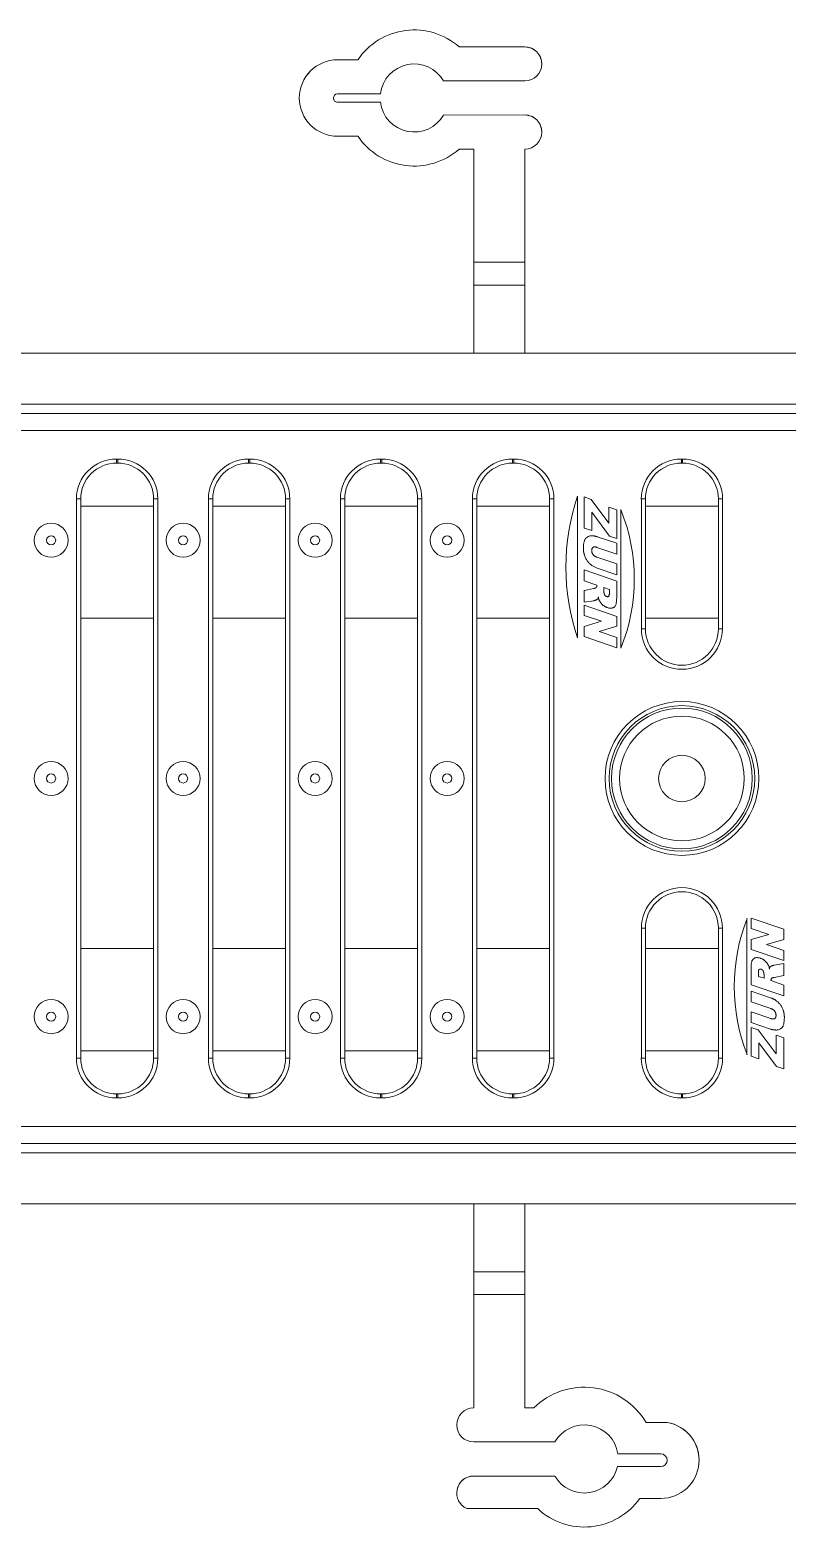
# Model space of a CAD drawing. Header units: inches. Extents: x -98 to 40, y -24 to 18.
# Drawn here: x 0.75 to 6.32, y 5.2 to 16.2 of the extents above; entities that cross this region are included whole.
import ezdxf

# ---------------------------------------------------------------- set-up
doc = ezdxf.new("R2010")
doc.units = ezdxf.units.IN
doc.header["$MEASUREMENT"] = 0

# ---------------------------------------------------------------- blocks, each defined once
blk = doc.blocks.new('A$C322A4C80')
at = {"lineweight": 0}
for p, q in [((19.925, 5.362), (0.015, 5.362)), ((0, 5.237), (19.94, 5.237)), ((5.824, 5.028), (5.816, 5.028)), ((5.816, 5.028), (5.816, 4.998)), ((5.824, 4.998), (5.816, 4.998)), ((5.824, 5.028), (5.824, 4.998)), ((6.794, 5.028), (6.786, 5.028)), ((6.786, 5.028), (6.786, 4.998)), ((6.794, 4.998), (6.786, 4.998)), ((6.794, 5.028), (6.794, 4.998)), ((7.764, 5.028), (7.756, 5.028)), ((7.756, 5.028), (7.756, 4.998)), ((7.764, 4.998), (7.756, 4.998)), ((7.764, 5.028), (7.764, 4.998)), ((8.734, 5.028), (8.726, 5.028)), ((8.726, 5.028), (8.726, 4.998)), ((8.734, 4.998), (8.726, 4.998)), ((8.734, 5.028), (8.734, 4.998)), ((9.966, 5.028), (9.974, 5.028)), ((9.966, 5.028), (9.966, 4.998)), ((9.974, 4.998), (9.966, 4.998)), ((9.974, 5.028), (9.974, 4.998)), ((5.522, 4.735), (5.522, 0.627)), ((5.522, 4.735), (5.552, 4.735)), ((5.552, 0.627), (5.552, 4.735)), ((6.118, 4.735), (6.088, 4.735)), ((6.088, 0.627), (6.088, 4.735)), ((6.118, 0.627), (6.118, 4.735)), ((6.492, 4.735), (6.492, 0.627)), ((6.492, 4.735), (6.522, 4.735)), ((6.522, 0.627), (6.522, 4.735)), ((7.088, 4.735), (7.058, 4.735)), ((7.058, 0.627), (7.058, 4.735)), ((7.088, 0.627), (7.088, 4.735)), ((7.462, 4.735), (7.462, 0.627)), ((7.462, 4.735), (7.492, 4.735)), ((7.492, 0.627), (7.492, 4.735)), ((8.058, 4.735), (8.028, 4.735)), ((8.028, 0.627), (8.028, 4.735)), ((8.058, 0.627), (8.058, 4.735)), ((8.432, 4.735), (8.432, 0.627)), ((8.432, 4.735), (8.462, 4.735)), ((8.462, 0.627), (8.462, 4.735)), ((9.028, 4.735), (8.998, 4.735)), ((8.998, 0.627), (8.998, 4.735)), ((9.028, 0.627), (9.028, 4.735)), ((9.203, 4.755), (9.203, 3.714)), ((9.251, 4.521), (9.251, 4.75)), ((9.251, 4.75), (9.304, 4.731)), ((9.304, 4.731), (9.434, 4.557)), ((9.672, 4.735), (9.672, 3.781)), ((9.672, 4.735), (9.702, 4.735)), ((9.702, 3.781), (9.702, 4.735)), ((10.268, 4.735), (10.238, 4.735)), ((10.238, 4.735), (10.238, 3.781)), ((10.268, 4.735), (10.268, 3.781)), ((9.439, 4.462), (9.307, 4.638)), ((9.307, 4.638), (9.307, 4.502)), ((9.434, 4.557), (9.434, 4.674)), ((9.434, 4.674), (9.491, 4.655)), ((9.491, 4.655), (9.491, 4.445)), ((9.521, 3.638), (9.521, 4.656)), ((9.307, 4.502), (9.251, 4.521)), ((9.348, 4.457), (9.491, 4.409)), ((9.491, 4.445), (9.439, 4.462)), ((9.491, 4.409), (9.491, 4.33)), ((9.491, 4.33), (9.345, 4.379)), ((9.345, 4.307), (9.491, 4.257)), ((9.251, 4.133), (9.251, 4.213)), ((9.251, 4.213), (9.491, 4.131)), ((9.491, 4.178), (9.348, 4.227)), ((9.491, 4.257), (9.491, 4.178)), ((9.345, 4.101), (9.251, 4.133)), ((9.251, 4.063), (9.322, 4.077)), ((9.345, 4.098), (9.345, 4.101)), ((9.396, 4.084), (9.437, 4.07)), ((9.396, 4.057), (9.396, 4.084)), ((9.491, 4.131), (9.491, 4.007)), ((9.251, 3.976), (9.251, 4.063)), ((9.322, 3.987), (9.251, 3.976)), ((9.437, 4.07), (9.437, 4.041)), ((9.251, 3.879), (9.251, 3.954)), ((9.251, 3.954), (9.491, 3.872)), ((9.379, 3.836), (9.251, 3.879)), ((9.491, 3.872), (9.491, 3.8)), ((9.251, 3.797), (9.379, 3.836)), ((9.251, 3.724), (9.251, 3.797)), ((9.491, 3.8), (9.362, 3.761)), ((9.362, 3.761), (9.491, 3.717)), ((9.672, 3.781), (9.702, 3.781)), ((10.268, 3.781), (10.238, 3.781)), ((9.491, 3.642), (9.251, 3.724)), ((9.491, 3.717), (9.491, 3.642)), ((10.448, 1.652), (10.448, 0.651)), ((10.479, 1.579), (10.479, 1.654)), ((10.479, 1.654), (10.719, 1.573)), ((9.672, 0.627), (9.672, 1.581)), ((9.672, 1.581), (9.702, 1.581)), ((9.702, 0.627), (9.702, 1.581)), ((10.268, 1.581), (10.238, 1.581)), ((10.238, 1.581), (10.238, 0.627)), ((10.268, 0.627), (10.268, 1.581)), ((10.608, 1.535), (10.479, 1.579)), ((10.719, 1.573), (10.719, 1.499)), ((10.479, 1.497), (10.608, 1.535)), ((10.479, 1.424), (10.479, 1.497)), ((10.719, 1.499), (10.591, 1.461)), ((10.591, 1.461), (10.719, 1.417)), ((10.719, 1.343), (10.479, 1.424)), ((10.648, 1.31), (10.719, 1.321)), ((10.719, 1.417), (10.719, 1.343)), ((10.719, 1.321), (10.719, 1.234)), ((10.479, 1.166), (10.479, 1.289)), ((10.533, 1.227), (10.533, 1.255)), ((10.574, 1.213), (10.533, 1.227)), ((10.574, 1.24), (10.574, 1.213)), ((10.719, 1.234), (10.648, 1.219)), ((10.719, 1.084), (10.479, 1.166)), ((10.479, 1.118), (10.621, 1.07)), ((10.479, 1.039), (10.479, 1.118)), ((10.624, 1.198), (10.624, 1.196)), ((10.624, 1.196), (10.719, 1.163)), ((10.719, 1.163), (10.719, 1.084)), ((10.624, 0.99), (10.479, 1.039)), ((10.479, 0.888), (10.479, 0.967)), ((10.479, 0.967), (10.624, 0.917)), ((10.621, 0.839), (10.479, 0.888)), ((10.479, 0.852), (10.53, 0.835)), ((10.479, 0.641), (10.479, 0.852)), ((10.53, 0.835), (10.662, 0.659)), ((10.662, 0.659), (10.662, 0.794)), ((10.662, 0.794), (10.719, 0.775)), ((10.719, 0.775), (10.719, 0.547)), ((10.666, 0.565), (10.535, 0.739)), ((10.535, 0.739), (10.535, 0.622)), ((5.522, 0.627), (5.552, 0.627)), ((6.118, 0.627), (6.088, 0.627)), ((6.492, 0.627), (6.522, 0.627)), ((7.088, 0.627), (7.058, 0.627)), ((7.462, 0.627), (7.492, 0.627)), ((8.058, 0.627), (8.028, 0.627)), ((8.432, 0.627), (8.462, 0.627)), ((9.028, 0.627), (8.998, 0.627)), ((9.672, 0.627), (9.702, 0.627)), ((10.268, 0.627), (10.238, 0.627)), ((10.535, 0.622), (10.479, 0.641)), ((10.719, 0.547), (10.666, 0.565)), ((5.816, 0.334), (5.816, 0.364)), ((5.816, 0.364), (5.824, 0.364)), ((5.824, 0.334), (5.816, 0.334)), ((5.824, 0.334), (5.824, 0.364)), ((6.786, 0.334), (6.786, 0.364)), ((6.786, 0.364), (6.794, 0.364)), ((6.794, 0.334), (6.786, 0.334)), ((6.794, 0.334), (6.794, 0.364)), ((7.756, 0.334), (7.756, 0.364)), ((7.756, 0.364), (7.764, 0.364)), ((7.764, 0.334), (7.756, 0.334)), ((7.764, 0.334), (7.764, 0.364)), ((8.726, 0.334), (8.726, 0.364)), ((8.726, 0.364), (8.734, 0.364)), ((8.734, 0.334), (8.726, 0.334)), ((8.734, 0.334), (8.734, 0.364)), ((9.966, 0.334), (9.966, 0.364)), ((9.966, 0.364), (9.974, 0.364)), ((9.974, 0.334), (9.966, 0.334)), ((9.974, 0.334), (9.974, 0.364)), ((0, 0.125), (19.94, 0.125)), ((0.015, 0), (19.925, 0))]:
    blk.add_line(p, q, dxfattribs=at)
at = {"lineweight": 0, "flags": 128}
for points in [[(5.816, 4.998), (5.79, 4.997), (5.765, 4.993), (5.739, 4.987), (5.715, 4.978), (5.692, 4.967), (5.669, 4.954), (5.648, 4.939), (5.629, 4.921), (5.612, 4.902), (5.596, 4.881), (5.583, 4.859), (5.572, 4.836), (5.563, 4.811), (5.557, 4.786), (5.553, 4.76), (5.552, 4.735)], [(6.088, 4.735), (6.087, 4.76), (6.083, 4.786), (6.077, 4.811), (6.068, 4.836), (6.057, 4.859), (6.044, 4.881), (6.028, 4.902), (6.011, 4.921), (5.992, 4.939), (5.971, 4.954), (5.948, 4.967), (5.925, 4.978), (5.9, 4.987), (5.875, 4.993), (5.85, 4.997), (5.824, 4.998)], [(6.786, 4.998), (6.76, 4.997), (6.735, 4.993), (6.709, 4.987), (6.685, 4.978), (6.662, 4.967), (6.639, 4.954), (6.618, 4.939), (6.599, 4.921), (6.582, 4.902), (6.566, 4.881), (6.553, 4.859), (6.542, 4.836), (6.533, 4.811), (6.527, 4.786), (6.523, 4.76), (6.522, 4.735)], [(7.058, 4.735), (7.057, 4.76), (7.053, 4.786), (7.047, 4.811), (7.038, 4.836), (7.027, 4.859), (7.014, 4.881), (6.998, 4.902), (6.981, 4.921), (6.962, 4.939), (6.941, 4.954), (6.918, 4.967), (6.895, 4.978), (6.87, 4.987), (6.845, 4.993), (6.82, 4.997), (6.794, 4.998)], [(7.756, 4.998), (7.73, 4.997), (7.705, 4.993), (7.679, 4.987), (7.655, 4.978), (7.632, 4.967), (7.609, 4.954), (7.588, 4.939), (7.569, 4.921), (7.552, 4.902), (7.536, 4.881), (7.523, 4.859), (7.512, 4.836), (7.503, 4.811), (7.497, 4.786), (7.493, 4.76), (7.492, 4.735)], [(8.028, 4.735), (8.027, 4.76), (8.023, 4.786), (8.017, 4.811), (8.008, 4.836), (7.997, 4.859), (7.984, 4.881), (7.968, 4.902), (7.951, 4.921), (7.932, 4.939), (7.911, 4.954), (7.888, 4.967), (7.865, 4.978), (7.84, 4.987), (7.815, 4.993), (7.79, 4.997), (7.764, 4.998)], [(8.726, 4.998), (8.7, 4.997), (8.675, 4.993), (8.649, 4.987), (8.625, 4.978), (8.602, 4.967), (8.579, 4.954), (8.558, 4.939), (8.539, 4.921), (8.522, 4.902), (8.506, 4.881), (8.493, 4.859), (8.482, 4.836), (8.473, 4.811), (8.467, 4.786), (8.463, 4.76), (8.462, 4.735)], [(8.998, 4.735), (8.997, 4.76), (8.993, 4.786), (8.987, 4.811), (8.978, 4.836), (8.967, 4.859), (8.954, 4.881), (8.938, 4.902), (8.921, 4.921), (8.902, 4.939), (8.881, 4.954), (8.858, 4.967), (8.835, 4.978), (8.81, 4.987), (8.785, 4.993), (8.76, 4.997), (8.734, 4.998)], [(9.966, 4.998), (9.94, 4.997), (9.915, 4.993), (9.889, 4.987), (9.865, 4.978), (9.842, 4.967), (9.819, 4.954), (9.798, 4.939), (9.779, 4.921), (9.762, 4.902), (9.746, 4.881), (9.733, 4.859), (9.722, 4.836), (9.713, 4.811), (9.707, 4.786), (9.703, 4.76), (9.702, 4.735)], [(10.238, 4.735), (10.237, 4.76), (10.233, 4.786), (10.227, 4.811), (10.218, 4.836), (10.207, 4.859), (10.194, 4.881), (10.178, 4.902), (10.161, 4.921), (10.142, 4.939), (10.121, 4.954), (10.098, 4.967), (10.075, 4.978), (10.05, 4.987), (10.025, 4.993), (10, 4.997), (9.974, 4.998)], [(9.247, 4.371), (9.247, 4.377), (9.247, 4.383), (9.247, 4.389), (9.248, 4.395), (9.248, 4.402), (9.249, 4.408), (9.25, 4.414), (9.251, 4.42), (9.253, 4.426), (9.254, 4.431), (9.257, 4.435), (9.259, 4.439), (9.262, 4.443), (9.265, 4.446), (9.268, 4.45), (9.272, 4.453), (9.276, 4.455), (9.28, 4.458), (9.284, 4.46), (9.289, 4.462), (9.294, 4.463), (9.298, 4.464), (9.303, 4.464), (9.308, 4.464)], [(9.308, 4.464), (9.31, 4.464), (9.312, 4.464), (9.313, 4.464), (9.315, 4.464), (9.317, 4.464), (9.319, 4.463), (9.321, 4.463), (9.322, 4.463), (9.324, 4.463), (9.326, 4.463), (9.328, 4.462), (9.329, 4.462), (9.331, 4.462), (9.333, 4.461), (9.334, 4.461), (9.336, 4.461), (9.337, 4.46), (9.339, 4.46), (9.341, 4.46), (9.342, 4.459), (9.344, 4.459), (9.345, 4.458), (9.347, 4.458), (9.348, 4.457)], [(9.254, 4.321), (9.254, 4.323), (9.253, 4.325), (9.253, 4.326), (9.252, 4.328), (9.252, 4.33), (9.251, 4.332), (9.251, 4.334), (9.25, 4.335), (9.25, 4.337), (9.249, 4.339), (9.249, 4.341), (9.249, 4.343), (9.248, 4.345), (9.248, 4.348), (9.248, 4.35), (9.248, 4.352), (9.247, 4.354), (9.247, 4.356), (9.247, 4.359), (9.247, 4.361), (9.247, 4.363), (9.247, 4.366), (9.247, 4.368), (9.247, 4.371)], [(9.348, 4.227), (9.343, 4.229), (9.338, 4.231), (9.333, 4.233), (9.328, 4.236), (9.323, 4.238), (9.318, 4.241), (9.313, 4.244), (9.308, 4.247), (9.303, 4.251), (9.299, 4.254), (9.294, 4.258), (9.29, 4.262), (9.286, 4.266), (9.282, 4.27), (9.278, 4.275), (9.275, 4.28), (9.271, 4.285), (9.268, 4.289), (9.265, 4.295), (9.262, 4.3), (9.26, 4.305), (9.258, 4.31), (9.256, 4.316), (9.254, 4.321)], [(9.345, 4.379), (9.342, 4.38), (9.339, 4.381), (9.337, 4.382), (9.334, 4.382), (9.332, 4.382), (9.329, 4.383), (9.327, 4.382), (9.325, 4.382), (9.323, 4.382), (9.321, 4.381), (9.319, 4.38), (9.318, 4.379), (9.316, 4.378), (9.315, 4.377), (9.313, 4.376), (9.312, 4.374), (9.311, 4.372), (9.31, 4.37), (9.309, 4.368), (9.309, 4.366), (9.308, 4.364), (9.308, 4.361), (9.308, 4.359), (9.308, 4.356)], [(9.308, 4.356), (9.308, 4.353), (9.308, 4.35), (9.308, 4.348), (9.309, 4.345), (9.309, 4.342), (9.31, 4.34), (9.311, 4.337), (9.312, 4.335), (9.313, 4.333), (9.314, 4.33), (9.316, 4.328), (9.317, 4.326), (9.319, 4.324), (9.321, 4.322), (9.323, 4.32), (9.325, 4.318), (9.327, 4.316), (9.329, 4.315), (9.332, 4.313), (9.334, 4.312), (9.337, 4.31), (9.339, 4.309), (9.342, 4.308), (9.345, 4.307)], [(9.322, 4.077), (9.323, 4.077), (9.324, 4.078), (9.325, 4.078), (9.326, 4.078), (9.327, 4.078), (9.328, 4.079), (9.329, 4.079), (9.33, 4.079), (9.331, 4.079), (9.332, 4.08), (9.333, 4.08), (9.334, 4.08), (9.334, 4.081), (9.335, 4.081), (9.336, 4.081), (9.336, 4.081), (9.337, 4.082), (9.338, 4.082), (9.338, 4.082), (9.338, 4.082), (9.339, 4.083), (9.339, 4.083), (9.34, 4.083), (9.34, 4.084)], [(9.34, 4.084), (9.34, 4.084), (9.341, 4.085), (9.341, 4.085), (9.341, 4.086), (9.342, 4.086), (9.342, 4.087), (9.342, 4.087), (9.343, 4.088), (9.343, 4.088), (9.343, 4.089), (9.344, 4.09), (9.344, 4.09), (9.344, 4.091), (9.344, 4.091), (9.344, 4.092), (9.345, 4.093), (9.345, 4.093), (9.345, 4.094), (9.345, 4.095), (9.345, 4.095), (9.345, 4.096), (9.345, 4.097), (9.345, 4.098), (9.345, 4.098)], [(9.351, 4), (9.35, 3.999), (9.35, 3.999), (9.349, 3.998), (9.348, 3.998), (9.347, 3.997), (9.346, 3.996), (9.345, 3.996), (9.344, 3.995), (9.342, 3.994), (9.341, 3.994), (9.339, 3.993), (9.338, 3.992), (9.336, 3.991), (9.335, 3.991), (9.333, 3.99), (9.332, 3.99), (9.33, 3.989), (9.329, 3.989), (9.328, 3.988), (9.326, 3.988), (9.325, 3.988), (9.324, 3.987), (9.323, 3.987), (9.322, 3.987)], [(9.356, 4.016), (9.356, 4.015), (9.356, 4.014), (9.356, 4.013), (9.356, 4.012), (9.356, 4.011), (9.356, 4.01), (9.355, 4.01), (9.355, 4.009), (9.355, 4.008), (9.355, 4.008), (9.355, 4.007), (9.354, 4.006), (9.354, 4.006), (9.354, 4.005), (9.354, 4.004), (9.353, 4.004), (9.353, 4.003), (9.353, 4.003), (9.353, 4.002), (9.352, 4.002), (9.352, 4.001), (9.352, 4.001), (9.351, 4), (9.351, 4)], [(9.363, 3.989), (9.363, 3.99), (9.362, 3.991), (9.362, 3.992), (9.361, 3.993), (9.361, 3.994), (9.361, 3.995), (9.36, 3.997), (9.36, 3.998), (9.359, 3.999), (9.359, 4), (9.359, 4.001), (9.358, 4.002), (9.358, 4.003), (9.358, 4.004), (9.358, 4.005), (9.357, 4.006), (9.357, 4.007), (9.357, 4.009), (9.357, 4.01), (9.357, 4.011), (9.356, 4.012), (9.356, 4.013), (9.356, 4.014), (9.356, 4.016)], [(9.423, 3.936), (9.419, 3.938), (9.416, 3.939), (9.413, 3.94), (9.41, 3.942), (9.406, 3.943), (9.404, 3.945), (9.401, 3.947), (9.398, 3.949), (9.395, 3.951), (9.392, 3.953), (9.39, 3.955), (9.387, 3.957), (9.385, 3.96), (9.382, 3.962), (9.38, 3.964), (9.378, 3.967), (9.376, 3.969), (9.374, 3.972), (9.372, 3.975), (9.37, 3.978), (9.368, 3.981), (9.366, 3.983), (9.365, 3.986), (9.363, 3.989)], [(9.399, 4.038), (9.398, 4.04), (9.398, 4.041), (9.398, 4.042), (9.398, 4.043), (9.398, 4.044), (9.397, 4.045), (9.397, 4.046), (9.397, 4.047), (9.397, 4.048), (9.397, 4.048), (9.397, 4.049), (9.396, 4.05), (9.396, 4.051), (9.396, 4.051), (9.396, 4.052), (9.396, 4.053), (9.396, 4.053), (9.396, 4.054), (9.396, 4.055), (9.396, 4.055), (9.396, 4.056), (9.396, 4.056), (9.396, 4.056), (9.396, 4.057)], [(9.417, 4.018), (9.415, 4.018), (9.414, 4.019), (9.413, 4.019), (9.412, 4.02), (9.411, 4.02), (9.41, 4.021), (9.409, 4.021), (9.408, 4.022), (9.408, 4.023), (9.407, 4.024), (9.406, 4.025), (9.405, 4.026), (9.404, 4.027), (9.403, 4.027), (9.403, 4.028), (9.402, 4.029), (9.402, 4.031), (9.401, 4.032), (9.4, 4.033), (9.4, 4.034), (9.4, 4.035), (9.399, 4.036), (9.399, 4.037), (9.399, 4.038)], [(9.437, 4.041), (9.437, 4.039), (9.437, 4.036), (9.436, 4.033), (9.436, 4.031), (9.436, 4.029), (9.435, 4.027), (9.435, 4.025), (9.434, 4.023), (9.434, 4.022), (9.433, 4.021), (9.432, 4.02), (9.432, 4.019), (9.431, 4.018), (9.43, 4.018), (9.429, 4.017), (9.428, 4.017), (9.426, 4.016), (9.425, 4.016), (9.424, 4.016), (9.423, 4.016), (9.421, 4.017), (9.42, 4.017), (9.418, 4.017), (9.417, 4.018)], [(9.491, 4.007), (9.49, 3.999), (9.49, 3.991), (9.49, 3.984), (9.489, 3.978), (9.488, 3.972), (9.487, 3.966), (9.486, 3.961), (9.484, 3.957), (9.483, 3.953), (9.481, 3.949), (9.478, 3.946), (9.476, 3.943), (9.473, 3.94), (9.47, 3.938), (9.466, 3.936), (9.462, 3.934), (9.458, 3.933), (9.453, 3.932), (9.449, 3.932), (9.444, 3.932), (9.439, 3.932), (9.434, 3.933), (9.428, 3.935), (9.423, 3.936)], [(10.479, 1.289), (10.479, 1.298), (10.479, 1.305), (10.48, 1.312), (10.48, 1.319), (10.481, 1.325), (10.482, 1.33), (10.483, 1.335), (10.485, 1.34), (10.487, 1.344), (10.489, 1.347), (10.491, 1.351), (10.494, 1.354), (10.497, 1.356), (10.5, 1.359), (10.503, 1.361), (10.507, 1.362), (10.512, 1.363), (10.516, 1.364), (10.521, 1.365), (10.525, 1.365), (10.53, 1.364), (10.536, 1.363), (10.541, 1.362), (10.547, 1.36)], [(10.547, 1.36), (10.55, 1.359), (10.553, 1.358), (10.557, 1.356), (10.56, 1.355), (10.563, 1.353), (10.566, 1.351), (10.569, 1.35), (10.572, 1.348), (10.574, 1.346), (10.577, 1.344), (10.58, 1.342), (10.582, 1.339), (10.585, 1.337), (10.587, 1.335), (10.589, 1.332), (10.591, 1.33), (10.594, 1.327), (10.596, 1.324), (10.598, 1.322), (10.599, 1.319), (10.601, 1.316), (10.603, 1.313), (10.605, 1.31), (10.606, 1.307)], [(10.533, 1.255), (10.533, 1.258), (10.533, 1.261), (10.533, 1.263), (10.533, 1.266), (10.534, 1.268), (10.534, 1.27), (10.534, 1.272), (10.535, 1.273), (10.536, 1.275), (10.536, 1.276), (10.537, 1.277), (10.538, 1.278), (10.539, 1.278), (10.54, 1.279), (10.541, 1.279), (10.542, 1.28), (10.543, 1.28), (10.544, 1.28), (10.545, 1.28), (10.547, 1.28), (10.548, 1.28), (10.55, 1.28), (10.551, 1.279), (10.553, 1.279)], [(10.553, 1.279), (10.554, 1.279), (10.555, 1.278), (10.556, 1.278), (10.557, 1.277), (10.558, 1.276), (10.559, 1.276), (10.56, 1.275), (10.561, 1.274), (10.562, 1.274), (10.563, 1.273), (10.564, 1.272), (10.564, 1.271), (10.565, 1.27), (10.566, 1.269), (10.567, 1.268), (10.567, 1.267), (10.568, 1.266), (10.568, 1.265), (10.569, 1.264), (10.569, 1.263), (10.57, 1.262), (10.57, 1.26), (10.57, 1.259), (10.571, 1.258)], [(10.571, 1.258), (10.571, 1.257), (10.571, 1.256), (10.571, 1.255), (10.572, 1.254), (10.572, 1.253), (10.572, 1.252), (10.572, 1.251), (10.572, 1.25), (10.572, 1.249), (10.573, 1.248), (10.573, 1.247), (10.573, 1.247), (10.573, 1.246), (10.573, 1.245), (10.573, 1.244), (10.573, 1.244), (10.573, 1.243), (10.573, 1.243), (10.574, 1.242), (10.574, 1.242), (10.574, 1.241), (10.574, 1.241), (10.574, 1.24), (10.574, 1.24)], [(10.606, 1.307), (10.607, 1.306), (10.607, 1.305), (10.608, 1.304), (10.608, 1.303), (10.608, 1.302), (10.609, 1.301), (10.609, 1.3), (10.61, 1.299), (10.61, 1.298), (10.61, 1.297), (10.611, 1.296), (10.611, 1.295), (10.611, 1.294), (10.611, 1.293), (10.612, 1.291), (10.612, 1.29), (10.612, 1.289), (10.612, 1.288), (10.613, 1.287), (10.613, 1.286), (10.613, 1.285), (10.613, 1.283), (10.613, 1.282), (10.613, 1.281)], [(10.613, 1.281), (10.613, 1.282), (10.613, 1.283), (10.613, 1.284), (10.614, 1.284), (10.614, 1.285), (10.614, 1.286), (10.614, 1.287), (10.614, 1.288), (10.614, 1.288), (10.614, 1.289), (10.615, 1.29), (10.615, 1.29), (10.615, 1.291), (10.615, 1.292), (10.616, 1.292), (10.616, 1.293), (10.616, 1.293), (10.616, 1.294), (10.617, 1.294), (10.617, 1.295), (10.617, 1.295), (10.618, 1.296), (10.618, 1.296), (10.619, 1.297)], [(10.619, 1.297), (10.619, 1.297), (10.62, 1.298), (10.621, 1.298), (10.621, 1.299), (10.622, 1.3), (10.623, 1.3), (10.624, 1.301), (10.626, 1.302), (10.627, 1.302), (10.628, 1.303), (10.63, 1.304), (10.631, 1.304), (10.633, 1.305), (10.635, 1.306), (10.636, 1.306), (10.638, 1.307), (10.639, 1.308), (10.64, 1.308), (10.642, 1.308), (10.643, 1.309), (10.644, 1.309), (10.646, 1.309), (10.647, 1.309), (10.648, 1.31)], [(10.63, 1.213), (10.629, 1.212), (10.629, 1.212), (10.628, 1.211), (10.628, 1.211), (10.628, 1.21), (10.627, 1.21), (10.627, 1.209), (10.627, 1.209), (10.626, 1.208), (10.626, 1.208), (10.626, 1.207), (10.626, 1.206), (10.625, 1.206), (10.625, 1.205), (10.625, 1.205), (10.625, 1.204), (10.625, 1.203), (10.625, 1.203), (10.624, 1.202), (10.624, 1.201), (10.624, 1.2), (10.624, 1.2), (10.624, 1.199), (10.624, 1.198)], [(10.648, 1.219), (10.646, 1.219), (10.645, 1.219), (10.644, 1.219), (10.643, 1.218), (10.642, 1.218), (10.641, 1.218), (10.64, 1.218), (10.639, 1.217), (10.638, 1.217), (10.637, 1.217), (10.636, 1.217), (10.636, 1.216), (10.635, 1.216), (10.634, 1.216), (10.634, 1.215), (10.633, 1.215), (10.632, 1.215), (10.632, 1.215), (10.631, 1.214), (10.631, 1.214), (10.63, 1.214), (10.63, 1.214), (10.63, 1.213), (10.63, 1.213)], [(10.621, 1.07), (10.626, 1.068), (10.632, 1.066), (10.637, 1.063), (10.642, 1.061), (10.647, 1.058), (10.652, 1.056), (10.657, 1.053), (10.661, 1.049), (10.666, 1.046), (10.671, 1.042), (10.675, 1.039), (10.679, 1.035), (10.683, 1.031), (10.687, 1.026), (10.691, 1.022), (10.695, 1.017), (10.698, 1.012), (10.701, 1.007), (10.704, 1.002), (10.707, 0.997), (10.709, 0.992), (10.711, 0.986), (10.713, 0.981), (10.715, 0.975)], [(10.662, 0.941), (10.662, 0.944), (10.661, 0.946), (10.661, 0.949), (10.661, 0.952), (10.66, 0.954), (10.659, 0.957), (10.658, 0.959), (10.657, 0.962), (10.656, 0.964), (10.655, 0.966), (10.653, 0.969), (10.652, 0.971), (10.65, 0.973), (10.649, 0.975), (10.647, 0.977), (10.645, 0.979), (10.642, 0.98), (10.64, 0.982), (10.638, 0.984), (10.635, 0.985), (10.633, 0.986), (10.63, 0.988), (10.627, 0.989), (10.624, 0.99)], [(10.624, 0.917), (10.627, 0.916), (10.63, 0.915), (10.633, 0.915), (10.635, 0.914), (10.638, 0.914), (10.64, 0.914), (10.642, 0.914), (10.644, 0.914), (10.646, 0.915), (10.648, 0.915), (10.65, 0.916), (10.652, 0.917), (10.653, 0.918), (10.655, 0.92), (10.656, 0.921), (10.657, 0.923), (10.658, 0.924), (10.659, 0.926), (10.66, 0.928), (10.66, 0.93), (10.661, 0.933), (10.661, 0.935), (10.662, 0.938), (10.662, 0.941)], [(10.723, 0.926), (10.723, 0.92), (10.722, 0.914), (10.722, 0.908), (10.722, 0.901), (10.721, 0.895), (10.72, 0.889), (10.719, 0.882), (10.718, 0.876), (10.717, 0.871), (10.715, 0.866), (10.713, 0.862), (10.71, 0.857), (10.708, 0.854), (10.705, 0.85), (10.702, 0.847), (10.698, 0.844), (10.694, 0.841), (10.69, 0.839), (10.685, 0.837), (10.68, 0.835), (10.676, 0.834), (10.671, 0.833), (10.666, 0.832), (10.662, 0.832)], [(10.715, 0.975), (10.716, 0.974), (10.716, 0.972), (10.717, 0.97), (10.717, 0.968), (10.718, 0.967), (10.718, 0.965), (10.719, 0.963), (10.719, 0.961), (10.72, 0.959), (10.72, 0.957), (10.72, 0.955), (10.721, 0.953), (10.721, 0.951), (10.721, 0.949), (10.722, 0.947), (10.722, 0.945), (10.722, 0.942), (10.722, 0.94), (10.722, 0.938), (10.722, 0.935), (10.723, 0.933), (10.723, 0.931), (10.723, 0.928), (10.723, 0.926)], [(10.662, 0.832), (10.66, 0.832), (10.658, 0.833), (10.656, 0.833), (10.654, 0.833), (10.652, 0.833), (10.651, 0.833), (10.649, 0.833), (10.647, 0.834), (10.645, 0.834), (10.644, 0.834), (10.642, 0.834), (10.64, 0.835), (10.638, 0.835), (10.637, 0.835), (10.635, 0.835), (10.633, 0.836), (10.632, 0.836), (10.63, 0.837), (10.629, 0.837), (10.627, 0.837), (10.626, 0.838), (10.624, 0.838), (10.623, 0.839), (10.621, 0.839)], [(5.552, 0.627), (5.553, 0.601), (5.557, 0.576), (5.563, 0.551), (5.572, 0.526), (5.583, 0.503), (5.596, 0.481), (5.612, 0.46), (5.629, 0.441), (5.648, 0.423), (5.669, 0.408), (5.692, 0.395), (5.715, 0.384), (5.74, 0.375), (5.765, 0.369), (5.79, 0.365), (5.816, 0.364)], [(5.824, 0.364), (5.85, 0.365), (5.875, 0.369), (5.901, 0.375), (5.925, 0.384), (5.948, 0.395), (5.971, 0.408), (5.992, 0.423), (6.011, 0.441), (6.028, 0.46), (6.044, 0.481), (6.057, 0.503), (6.068, 0.526), (6.077, 0.551), (6.083, 0.576), (6.087, 0.601), (6.088, 0.627)], [(6.522, 0.627), (6.523, 0.601), (6.527, 0.576), (6.533, 0.551), (6.542, 0.526), (6.553, 0.503), (6.566, 0.481), (6.582, 0.46), (6.599, 0.441), (6.618, 0.423), (6.639, 0.408), (6.662, 0.395), (6.685, 0.384), (6.71, 0.375), (6.735, 0.369), (6.76, 0.365), (6.786, 0.364)], [(6.794, 0.364), (6.82, 0.365), (6.845, 0.369), (6.871, 0.375), (6.895, 0.384), (6.918, 0.395), (6.941, 0.408), (6.962, 0.423), (6.981, 0.441), (6.998, 0.46), (7.014, 0.481), (7.027, 0.503), (7.038, 0.526), (7.047, 0.551), (7.053, 0.576), (7.057, 0.601), (7.058, 0.627)], [(7.492, 0.627), (7.493, 0.601), (7.497, 0.576), (7.503, 0.551), (7.512, 0.526), (7.523, 0.503), (7.536, 0.481), (7.552, 0.46), (7.569, 0.441), (7.588, 0.423), (7.609, 0.408), (7.632, 0.395), (7.655, 0.384), (7.68, 0.375), (7.705, 0.369), (7.73, 0.365), (7.756, 0.364)], [(7.764, 0.364), (7.79, 0.365), (7.815, 0.369), (7.841, 0.375), (7.865, 0.384), (7.888, 0.395), (7.911, 0.408), (7.932, 0.423), (7.951, 0.441), (7.968, 0.46), (7.984, 0.481), (7.997, 0.503), (8.008, 0.526), (8.017, 0.551), (8.023, 0.576), (8.027, 0.601), (8.028, 0.627)], [(8.462, 0.627), (8.463, 0.601), (8.467, 0.576), (8.473, 0.551), (8.482, 0.526), (8.493, 0.503), (8.506, 0.481), (8.522, 0.46), (8.539, 0.441), (8.558, 0.423), (8.579, 0.408), (8.602, 0.395), (8.625, 0.384), (8.65, 0.375), (8.675, 0.369), (8.7, 0.365), (8.726, 0.364)], [(8.734, 0.364), (8.76, 0.365), (8.785, 0.369), (8.811, 0.375), (8.835, 0.384), (8.858, 0.395), (8.881, 0.408), (8.902, 0.423), (8.921, 0.441), (8.938, 0.46), (8.954, 0.481), (8.967, 0.503), (8.978, 0.526), (8.987, 0.551), (8.993, 0.576), (8.997, 0.601), (8.998, 0.627)], [(9.702, 0.627), (9.703, 0.601), (9.707, 0.576), (9.713, 0.551), (9.722, 0.526), (9.733, 0.503), (9.746, 0.481), (9.762, 0.46), (9.779, 0.441), (9.798, 0.423), (9.819, 0.408), (9.842, 0.395), (9.865, 0.384), (9.89, 0.375), (9.915, 0.369), (9.94, 0.365), (9.966, 0.364)], [(9.974, 0.364), (10, 0.365), (10.025, 0.369), (10.051, 0.375), (10.075, 0.384), (10.098, 0.395), (10.121, 0.408), (10.142, 0.423), (10.161, 0.441), (10.178, 0.46), (10.194, 0.481), (10.207, 0.503), (10.218, 0.526), (10.227, 0.551), (10.233, 0.576), (10.237, 0.601), (10.238, 0.627)]]:
    blk.add_lwpolyline(points, dxfattribs=at)
at = {"lineweight": 0}
for centre, radius in [((5.335, 4.431), 0.125), ((6.305, 4.431), 0.125), ((7.275, 4.431), 0.125), ((8.245, 4.431), 0.125), ((5.335, 4.431), 0.0333), ((6.305, 4.431), 0.0333), ((7.275, 4.431), 0.0333), ((8.245, 4.431), 0.0333), ((9.97, 2.681), 0.565), ((9.97, 2.681), 0.535), ((9.97, 2.681), 0.517), ((9.97, 2.681), 0.458), ((5.335, 2.681), 0.125), ((6.305, 2.681), 0.125), ((7.275, 2.681), 0.125), ((8.245, 2.681), 0.125), ((9.97, 2.681), 0.171), ((5.335, 2.681), 0.0333), ((6.305, 2.681), 0.0333), ((7.275, 2.681), 0.0333), ((8.245, 2.681), 0.0333), ((5.335, 0.931), 0.125), ((6.305, 0.931), 0.125), ((7.275, 0.931), 0.125), ((8.245, 0.931), 0.125), ((5.335, 0.931), 0.0333), ((6.305, 0.931), 0.0333), ((7.275, 0.931), 0.0333), ((8.245, 0.931), 0.0333)]:
    blk.add_circle(centre, radius, dxfattribs=at)
for centre, radius, start, end in [((10.746, 4.234), 1.629, 161.353, 198.647), ((8.258, 4.147), 1.362, 338.0487, 21.9513), ((9.97, 3.781), 0.298, 180, 0), ((9.97, 3.781), 0.268, 180, 0), ((9.97, 1.581), 0.298, 0, 180), ((9.97, 1.581), 0.268, 0, 180), ((11.742, 1.152), 1.387, 158.8605, 201.1395)]:
    blk.add_arc(centre, radius, start, end, dxfattribs=at)
for centre, major_axis, start_param, end_param in [((5.818, 4.732), (-0.248, 0.165), 5.303103, 6.866607), ((5.822, 4.732), (0.248, 0.165), 5.699763, 7.263268), ((6.788, 4.732), (-0.248, 0.165), 5.303103, 6.866607), ((6.792, 4.732), (0.248, 0.165), 5.699763, 7.263268), ((7.758, 4.732), (-0.248, 0.165), 5.303103, 6.866607), ((7.762, 4.732), (0.248, 0.165), 5.699763, 7.263268), ((8.728, 4.732), (-0.248, 0.165), 5.303103, 6.866607), ((8.732, 4.732), (0.248, 0.165), 5.699763, 7.263268), ((9.968, 4.732), (-0.248, 0.165), 5.303103, 6.866607), ((9.972, 4.732), (0.248, 0.165), 5.699763, 7.263268), ((5.818, 0.63), (-0.248, -0.165), 5.699763, 7.263268), ((5.822, 0.63), (0.248, -0.165), 5.303103, 6.866607), ((6.788, 0.63), (-0.248, -0.165), 5.699763, 7.263268), ((6.792, 0.63), (0.248, -0.165), 5.303103, 6.866607), ((7.758, 0.63), (-0.248, -0.165), 5.699763, 7.263268), ((7.762, 0.63), (0.248, -0.165), 5.303103, 6.866607), ((8.728, 0.63), (-0.248, -0.165), 5.699763, 7.263268), ((8.732, 0.63), (0.248, -0.165), 5.303103, 6.866607), ((9.968, 0.63), (-0.248, -0.165), 5.699763, 7.263268), ((9.972, 0.63), (0.248, -0.165), 5.303103, 6.866607)]:
    blk.add_ellipse(centre, major_axis=major_axis, ratio=0.992126, start_param=start_param, end_param=end_param, dxfattribs=at)

msp = doc.modelspace()

# ---------------------------------------------------------------- linework, layer by layer
at = {"lineweight": 0}
for p, q in [((4.38795, 16.0794), (3.90613, 16.07932)), ((4.38795, 16.07939), (3.90613, 16.07931)), ((3.90613, 16.07931), (3.90613, 16.07932)), ((4.38795, 16.07939), (4.38795, 16.0794)), ((3.16199, 15.9854), (3.01292, 15.98537)), ((3.16199, 15.98539), (3.01292, 15.98537)), ((3.01292, 15.98537), (3.01292, 15.98537)), ((3.16199, 15.98539), (3.16199, 15.9854)), ((4.51297, 15.95439), (4.51297, 15.9544)), ((3.01297, 15.73537), (3.32742, 15.73542)), ((3.79196, 15.8293), (4.38799, 15.82939)), ((2.73177, 15.70417), (2.73177, 15.70417)), ((3.32743, 15.67302), (3.01298, 15.67297)), ((3.32743, 15.67302), (3.01298, 15.67297)), ((3.01298, 15.67297), (3.01298, 15.67297)), ((3.32743, 15.67302), (3.32743, 15.67302)), ((4.38795, 15.5794), (3.792, 15.5793)), ((4.38795, 15.57939), (3.792, 15.5793)), ((3.792, 15.5793), (3.792, 15.5793)), ((4.38795, 15.57939), (4.38795, 15.5794)), ((3.01302, 15.42297), (3.16206, 15.42299)), ((4.51297, 15.45439), (4.51297, 15.4544)), ((3.9063, 15.32933), (4.01299, 15.32922)), ((4.01299, 15.32922), (4.01305, 14.32951)), ((4.38804, 14.49697), (4.38799, 15.32939)), ((4.01305, 14.32951), (4.01305, 14.49697)), ((4.01305, 14.49697), (4.38804, 14.49697)), ((4.38804, 14.49697), (4.38805, 14.49697)), ((4.38805, 14.49697), (4.38805, 14.32951)), ((4.01305, 14.32951), (4.01305, 13.82951)), ((4.38805, 14.32951), (4.01305, 14.32951)), ((4.38805, 14.32951), (4.38805, 13.82951)), ((34.26305, 13.82951), (-44.48695, 13.82951)), ((34.26305, 13.45451), (-44.48695, 13.45451)), ((1.66136, 12.70451), (1.12473, 12.70451)), ((2.63136, 12.70451), (2.09473, 12.70451)), ((3.60136, 12.70451), (3.06473, 12.70451)), ((4.57136, 12.70451), (4.03473, 12.70451)), ((5.81136, 12.70451), (5.27473, 12.70451)), ((1.66136, 11.88118), (1.12473, 11.88118)), ((2.63136, 11.88118), (2.09473, 11.88118)), ((3.60136, 11.88118), (3.06473, 11.88118)), ((4.57136, 11.88118), (4.03473, 11.88118)), ((5.81136, 11.88118), (5.27473, 11.88118)), ((1.66136, 9.45559), (1.12473, 9.45559)), ((2.63136, 9.45559), (2.09473, 9.45559)), ((3.60136, 9.45559), (3.06473, 9.45559)), ((4.57136, 9.45559), (4.03473, 9.45559)), ((5.81136, 9.45559), (5.27473, 9.45559)), ((1.66136, 8.70451), (1.12473, 8.70451)), ((2.63136, 8.70451), (2.09473, 8.70451)), ((3.60136, 8.70451), (3.06473, 8.70451)), ((4.57136, 8.70451), (4.03473, 8.70451)), ((5.81136, 8.70451), (5.27473, 8.70451)), ((-44.48695, 7.95451), (35.51305, 7.95451)), ((-44.48695, 7.57951), (35.51305, 7.57951)), ((4.01305, 7.57951), (4.01305, 7.07951)), ((4.38805, 7.07951), (4.38805, 7.57951)), ((4.01305, 7.07951), (4.01305, 6.91204)), ((4.38805, 7.07951), (4.01305, 7.07951)), ((4.38805, 6.91204), (4.38805, 7.07951)), ((4.01305, 6.91204), (4.01305, 6.07951)), ((4.01305, 6.91204), (4.38805, 6.91204)), ((4.38805, 6.07951), (4.38805, 6.91204)), ((4.45436, 6.07951), (4.38805, 6.07951)), ((4.45436, 6.07951), (4.38805, 6.07951)), ((4.45436, 6.07951), (4.45436, 6.07951)), ((3.88805, 5.95451), (3.88805, 5.95451)), ((5.43466, 5.97319), (5.27966, 5.97319)), ((5.27966, 5.97318), (5.27966, 5.97319)), ((5.43466, 5.97318), (5.27966, 5.97318)), ((5.43466, 5.97318), (5.43466, 5.97319)), ((4.01305, 5.82951), (4.60904, 5.82951)), ((5.07261, 5.74273), (5.38798, 5.74273)), ((5.38798, 5.64904), (5.06931, 5.64904)), ((5.06931, 5.64903), (5.06931, 5.64904)), ((5.38798, 5.64903), (5.06931, 5.64903)), ((5.38798, 5.64903), (5.38798, 5.64904)), ((5.66918, 5.69588), (5.66918, 5.69589)), ((4.60904, 5.57951), (4.01162, 5.57951)), ((4.01162, 5.57951), (4.01162, 5.57951)), ((4.60904, 5.57951), (4.01162, 5.57951)), ((4.60904, 5.57951), (4.60904, 5.57951)), ((3.88805, 5.45451), (3.88805, 5.45452)), ((5.23298, 5.41468), (5.38798, 5.41468)), ((3.96333, 5.33983), (4.48348, 5.33983))]:
    msp.add_line(p, q, dxfattribs=at)
for centre, radius, start, end in [((3.57547, 15.70427), 0.5, 48.599729, 145.787414), ((3.57547, 15.70426), 0.5, 48.599729, 145.787414), ((4.38797, 15.9544), 0.125, 0, 90.009351), ((4.38797, 15.95439), 0.125, 270.009351, 90.009351), ((3.01297, 15.70417), 0.2812, 90.009351, 270.009351), ((3.01297, 15.70417), 0.2812, 90.009351, 180), ((3.57547, 15.70426), 0.25, 30.009351, 172.840145), ((3.01297, 15.70417), 0.0312, 90.009351, 270.009351), ((3.01297, 15.70417), 0.0312, 180.00444, 270.009351), ((3.57547, 15.70426), 0.25, 187.178557, 330.009351), ((3.57547, 15.70427), 0.25, 187.178557, 330.009351), ((4.38797, 15.4544), 0.125, 0, 90.009344), ((4.38797, 15.45439), 0.125, 270.009383, 90.009344), ((3.57547, 15.70426), 0.50002, 214.229563, 311.425009), ((4.82555, 5.70451), 0.52764, 30.610498, 134.707368), ((4.82555, 5.70451), 0.52764, 30.610498, 134.707368), ((4.01305, 5.95451), 0.125, 90, 180), ((4.01305, 5.95451), 0.125, 90, 270), ((4.82555, 5.70451), 0.25, 8.795387, 150), ((5.38798, 5.69588), 0.2812, 270, 80.444376), ((5.38798, 5.69589), 0.2812, 0, 80.444376), ((5.38798, 5.69588), 0.04685, 270, 90), ((4.82555, 5.70451), 0.25, 210, 347.179715), ((4.82555, 5.70451), 0.25, 210, 347.179715), ((5.38798, 5.69589), 0.04685, 270, 359.997043), ((4.01305, 5.45452), 0.125, 90.653414, 180), ((4.01305, 5.45451), 0.125, 90.653414, 246.562409), ((4.82555, 5.70451), 0.5, 226.832534, 324.574291)]:
    msp.add_arc(centre, radius, start, end, dxfattribs=at)

# ---------------------------------------------------------------- block references
msp.add_blockref('A$C322A4C80', (-4.42695, 8.02355), dxfattribs=at)

doc.saveas('drawing.dxf')
